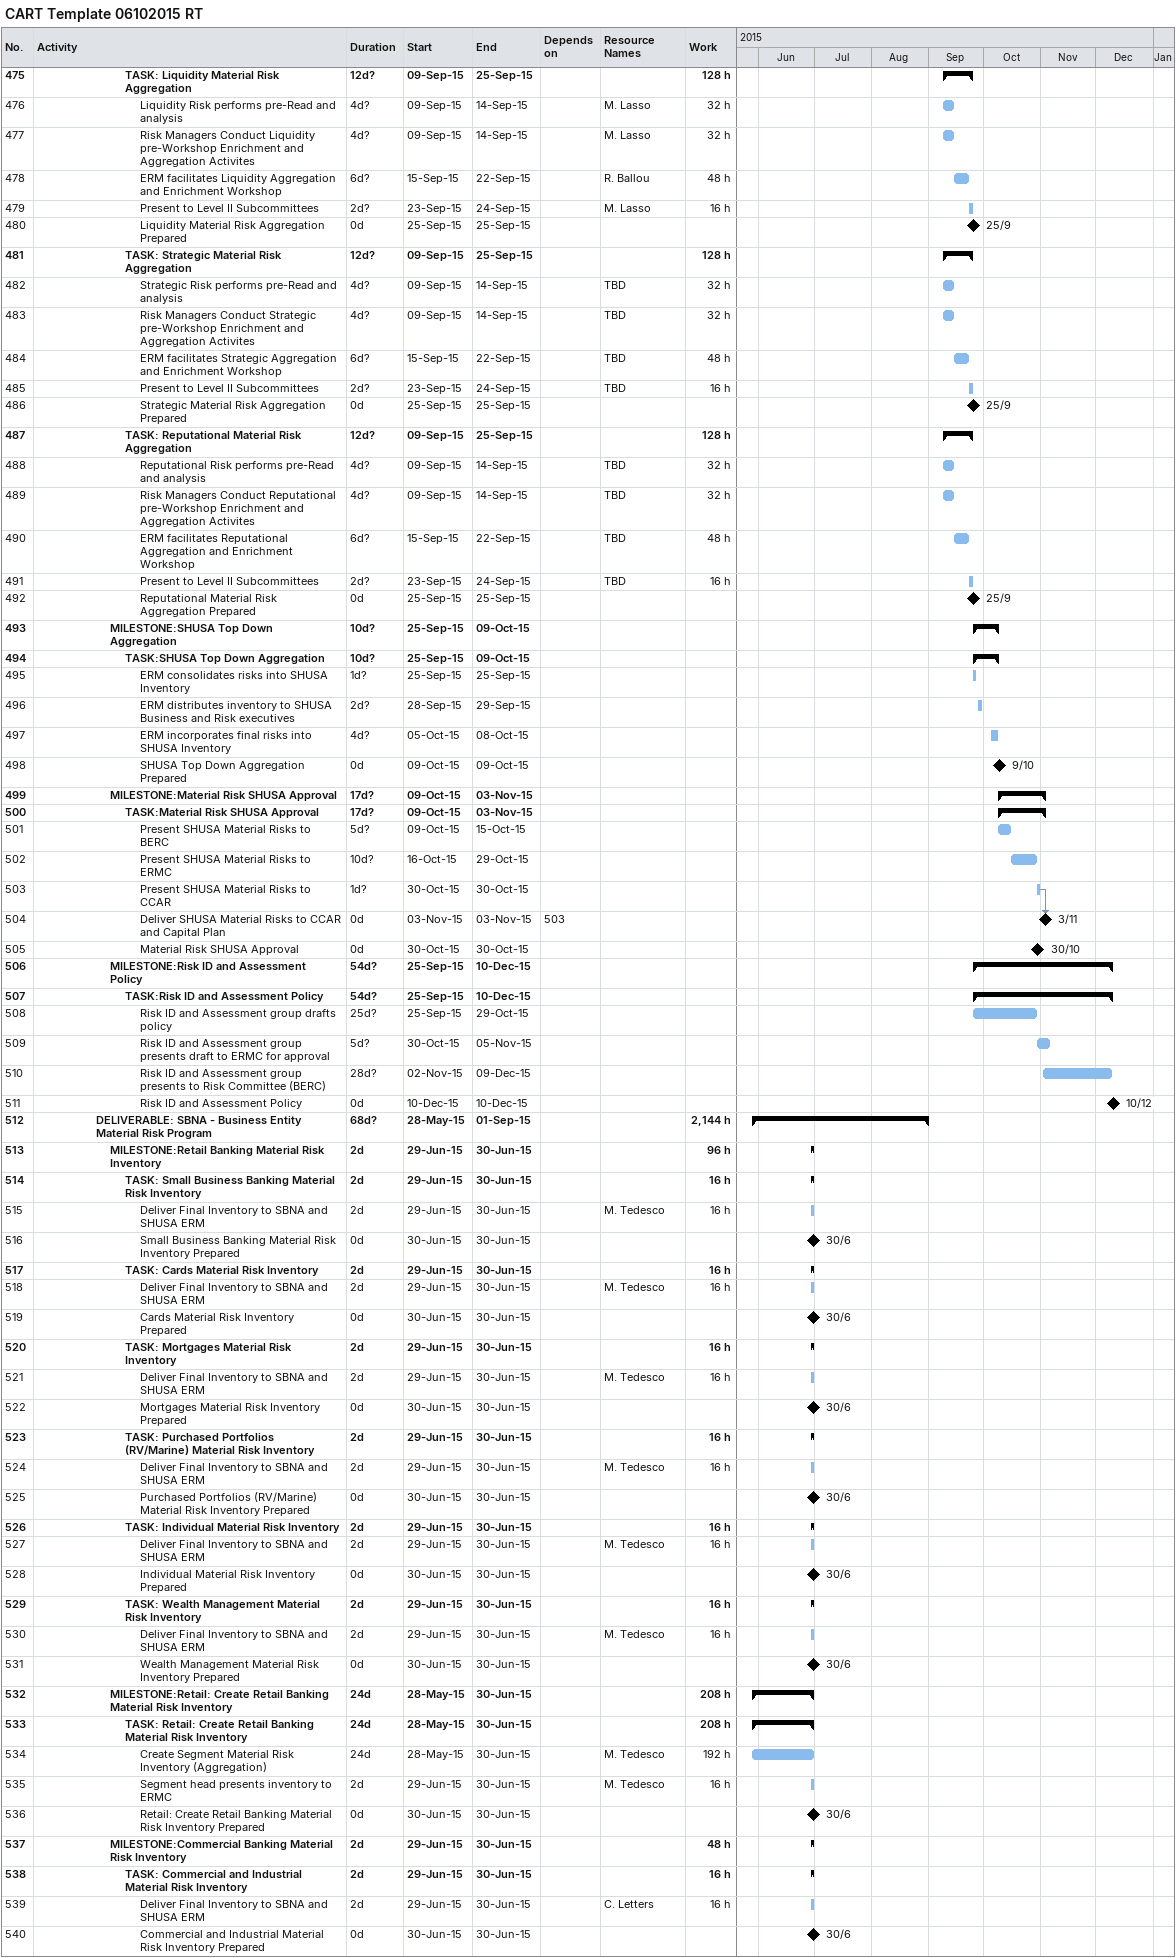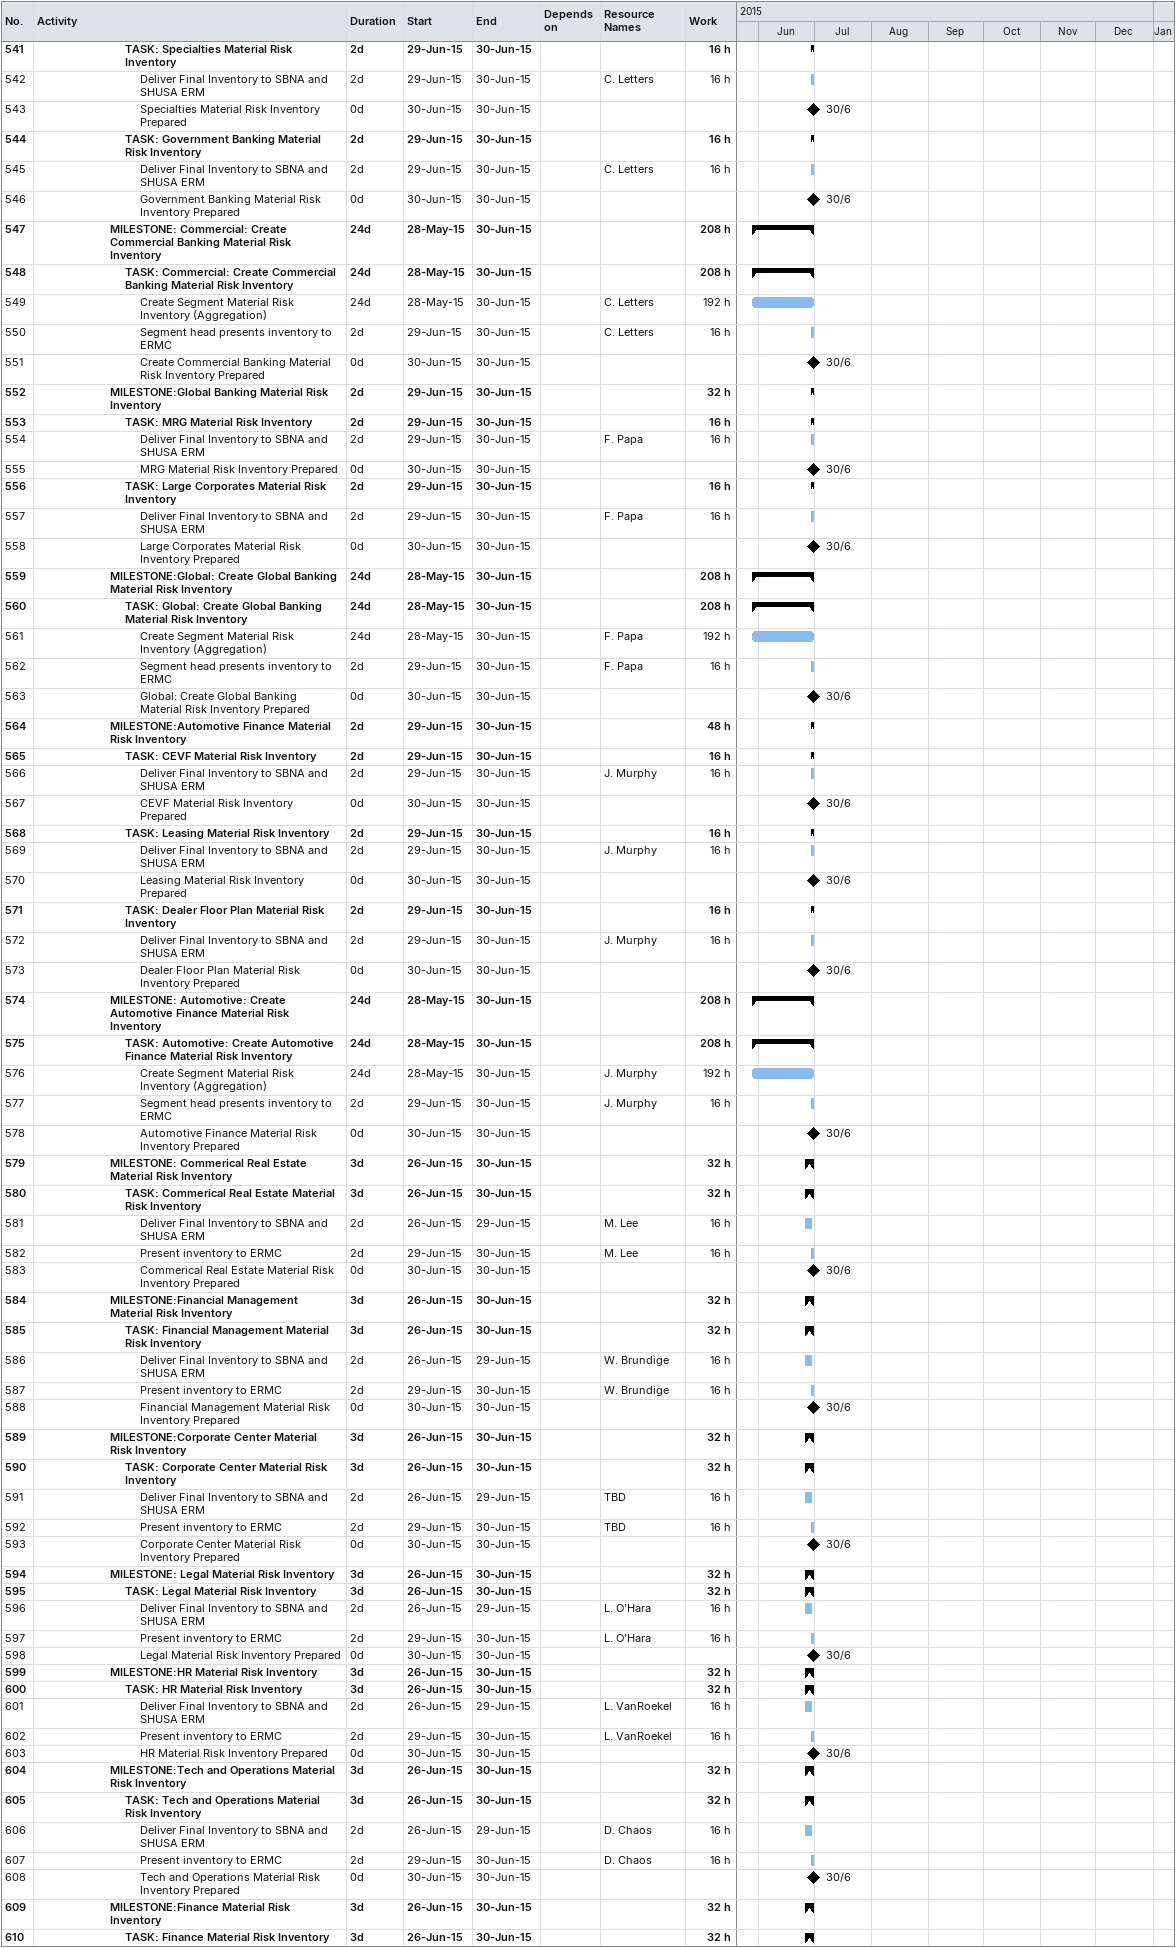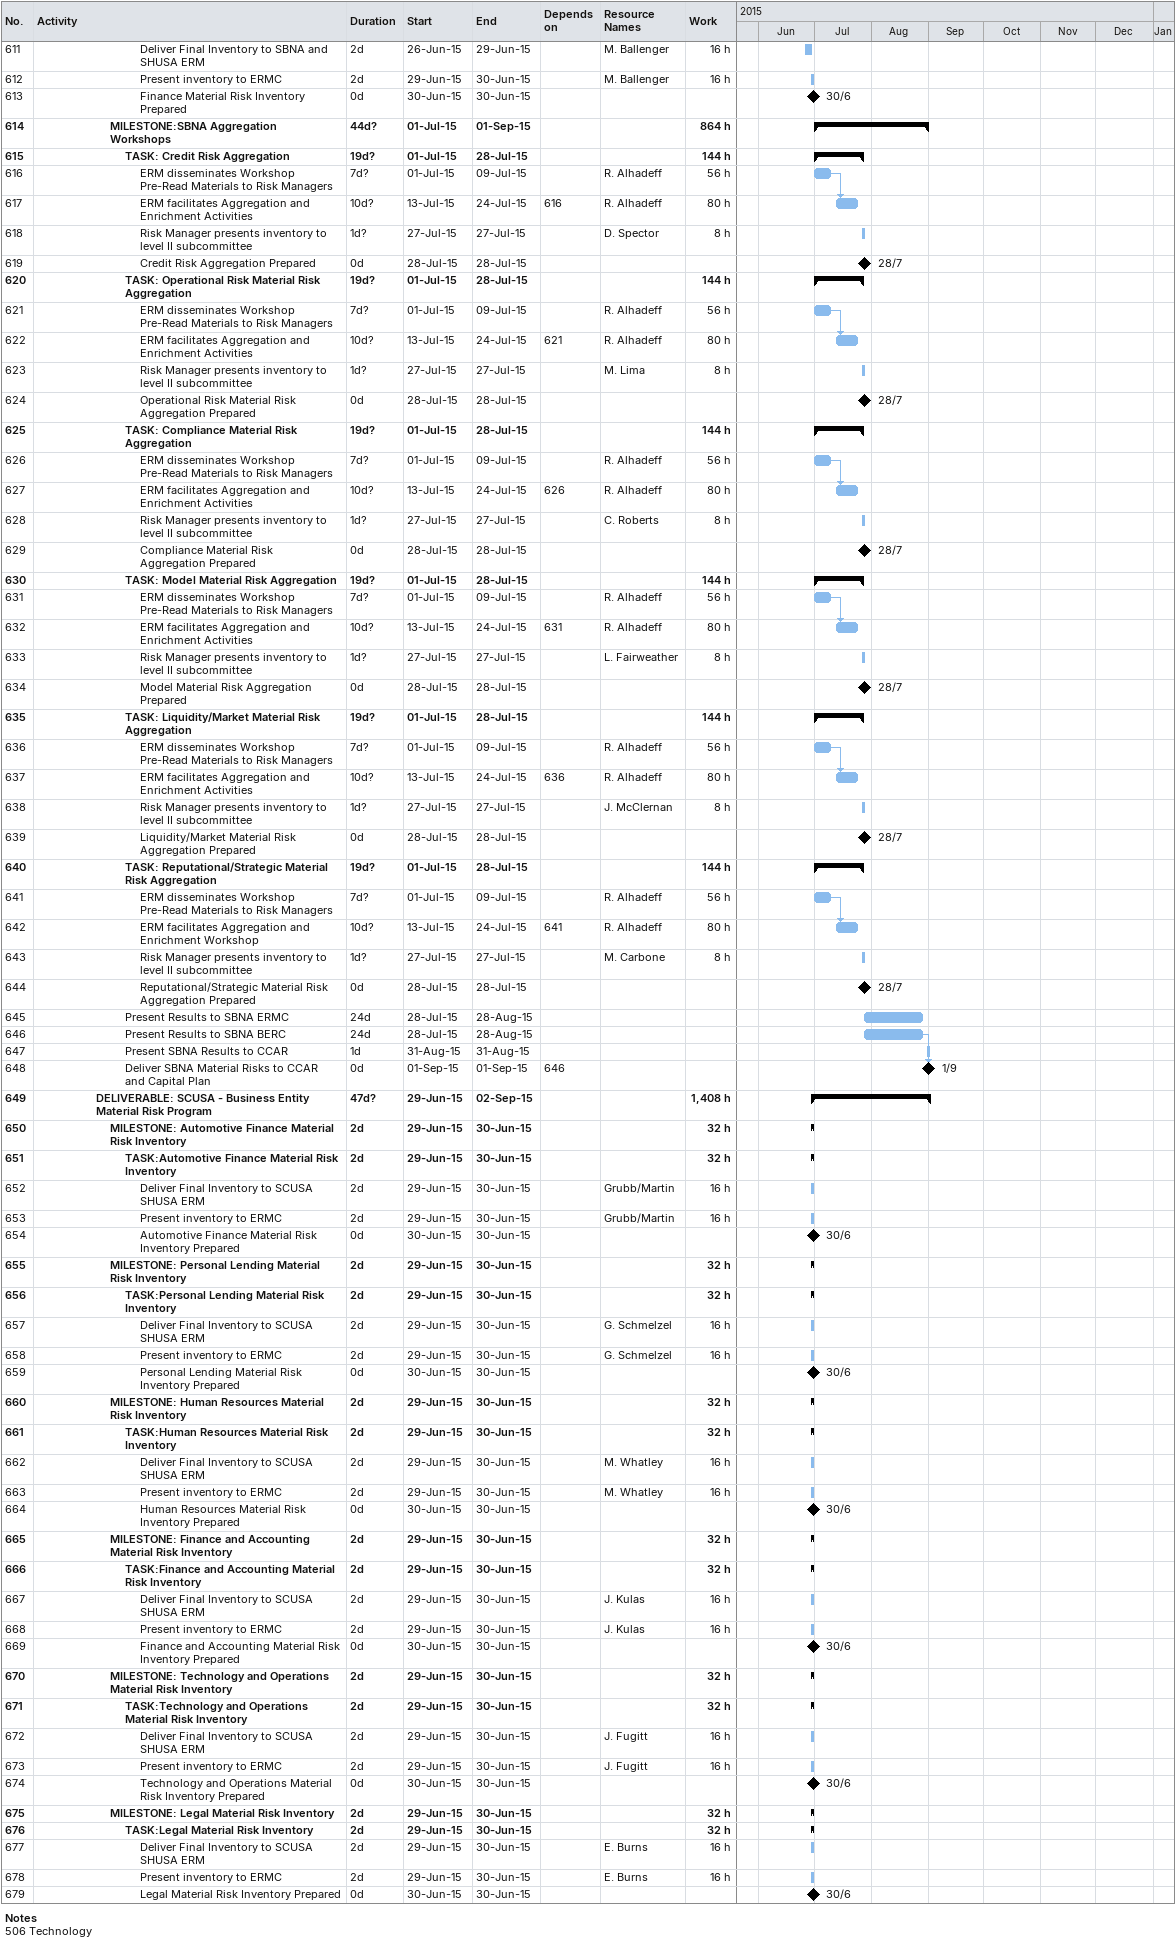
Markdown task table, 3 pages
CART Template 06102015 RT

| ID | Level | Task | Duration | Start | Finish | Predecessors | Resources | Work (h) |
|---|---|---|---|---|---|---|---|---|
| 475 | 7 | **TASK: Liquidity Material Risk Aggregation** | 12d? | 2015-09-09 | 2015-09-25 |  |  | 128 |
| 476 | 8 | Liquidity Risk performs pre-Read and analysis | 4d? | 2015-09-09 | 2015-09-14 |  | M. Lasso | 32 |
| 477 | 8 | Risk Managers Conduct Liquidity pre-Workshop Enrichment and Aggregation Activites | 4d? | 2015-09-09 | 2015-09-14 |  | M. Lasso | 32 |
| 478 | 8 | ERM facilitates Liquidity Aggregation and Enrichment Workshop | 6d? | 2015-09-15 | 2015-09-22 |  | R. Ballou | 48 |
| 479 | 8 | Present to Level II Subcommittees | 2d? | 2015-09-23 | 2015-09-24 |  | M. Lasso | 16 |
| 480 | 8 | Liquidity Material Risk Aggregation Prepared | 0d | 2015-09-25 | 2015-09-25 |  |  |  |
| 481 | 7 | **TASK: Strategic Material Risk Aggregation** | 12d? | 2015-09-09 | 2015-09-25 |  |  | 128 |
| 482 | 8 | Strategic Risk performs pre-Read and analysis | 4d? | 2015-09-09 | 2015-09-14 |  | TBD | 32 |
| 483 | 8 | Risk Managers Conduct Strategic pre-Workshop Enrichment and Aggregation Activites | 4d? | 2015-09-09 | 2015-09-14 |  | TBD | 32 |
| 484 | 8 | ERM facilitates Strategic Aggregation and Enrichment Workshop | 6d? | 2015-09-15 | 2015-09-22 |  | TBD | 48 |
| 485 | 8 | Present to Level II Subcommittees | 2d? | 2015-09-23 | 2015-09-24 |  | TBD | 16 |
| 486 | 8 | Strategic Material Risk Aggregation Prepared | 0d | 2015-09-25 | 2015-09-25 |  |  |  |
| 487 | 7 | **TASK: Reputational Material Risk Aggregation** | 12d? | 2015-09-09 | 2015-09-25 |  |  | 128 |
| 488 | 8 | Reputational Risk performs pre-Read and analysis | 4d? | 2015-09-09 | 2015-09-14 |  | TBD | 32 |
| 489 | 8 | Risk Managers Conduct Reputational pre-Workshop Enrichment and Aggregation Activites | 4d? | 2015-09-09 | 2015-09-14 |  | TBD | 32 |
| 490 | 8 | ERM facilitates Reputational Aggregation and Enrichment Workshop | 6d? | 2015-09-15 | 2015-09-22 |  | TBD | 48 |
| 491 | 8 | Present to Level II Subcommittees | 2d? | 2015-09-23 | 2015-09-24 |  | TBD | 16 |
| 492 | 8 | Reputational Material Risk Aggregation Prepared | 0d | 2015-09-25 | 2015-09-25 |  |  |  |
| 493 | 6 | **MILESTONE:SHUSA Top Down Aggregation** | 10d? | 2015-09-25 | 2015-10-09 |  |  |  |
| 494 | 7 | **TASK:SHUSA Top Down Aggregation** | 10d? | 2015-09-25 | 2015-10-09 |  |  |  |
| 495 | 8 | ERM consolidates risks into SHUSA Inventory | 1d? | 2015-09-25 | 2015-09-25 |  |  |  |
| 496 | 8 | ERM distributes inventory to SHUSA Business and Risk executives | 2d? | 2015-09-28 | 2015-09-29 |  |  |  |
| 497 | 8 | ERM incorporates final risks into SHUSA Inventory | 4d? | 2015-10-05 | 2015-10-08 |  |  |  |
| 498 | 8 | SHUSA Top Down Aggregation Prepared | 0d | 2015-10-09 | 2015-10-09 |  |  |  |
| 499 | 6 | **MILESTONE:Material Risk SHUSA Approval** | 17d? | 2015-10-09 | 2015-11-03 |  |  |  |
| 500 | 7 | **TASK:Material Risk SHUSA Approval** | 17d? | 2015-10-09 | 2015-11-03 |  |  |  |
| 501 | 8 | Present SHUSA Material Risks to BERC | 5d? | 2015-10-09 | 2015-10-15 |  |  |  |
| 502 | 8 | Present SHUSA Material Risks to ERMC | 10d? | 2015-10-16 | 2015-10-29 |  |  |  |
| 503 | 8 | Present SHUSA Material Risks to CCAR | 1d? | 2015-10-30 | 2015-10-30 |  |  |  |
| 504 | 8 | Deliver SHUSA Material Risks to CCAR and Capital Plan | 0d | 2015-11-03 | 2015-11-03 | 503 |  |  |
| 505 | 8 | Material Risk SHUSA Approval | 0d | 2015-10-30 | 2015-10-30 |  |  |  |
| 506 | 6 | **MILESTONE:Risk ID and Assessment Policy** | 54d? | 2015-09-25 | 2015-12-10 |  |  |  |
| 507 | 7 | **TASK:Risk ID and Assessment Policy** | 54d? | 2015-09-25 | 2015-12-10 |  |  |  |
| 508 | 8 | Risk ID and Assessment group drafts policy | 25d? | 2015-09-25 | 2015-10-29 |  |  |  |
| 509 | 8 | Risk ID and Assessment group presents draft to ERMC for approval | 5d? | 2015-10-30 | 2015-11-05 |  |  |  |
| 510 | 8 | Risk ID and Assessment group presents to Risk Committee (BERC) | 28d? | 2015-11-02 | 2015-12-09 |  |  |  |
| 511 | 8 | Risk ID and Assessment Policy | 0d | 2015-12-10 | 2015-12-10 |  |  |  |
| 512 | 5 | **DELIVERABLE: SBNA - Business Entity Material Risk Program** | 68d? | 2015-05-28 | 2015-09-01 |  |  | 2144 |
| 513 | 6 | **MILESTONE:Retail Banking Material Risk Inventory** | 2d | 2015-06-29 | 2015-06-30 |  |  | 96 |
| 514 | 7 | **TASK: Small Business Banking Material Risk Inventory** | 2d | 2015-06-29 | 2015-06-30 |  |  | 16 |
| 515 | 8 | Deliver Final Inventory to SBNA and SHUSA ERM | 2d | 2015-06-29 | 2015-06-30 |  | M. Tedesco | 16 |
| 516 | 8 | Small Business Banking Material Risk Inventory Prepared | 0d | 2015-06-30 | 2015-06-30 |  |  |  |
| 517 | 7 | **TASK: Cards Material Risk Inventory** | 2d | 2015-06-29 | 2015-06-30 |  |  | 16 |
| 518 | 8 | Deliver Final Inventory to SBNA and SHUSA ERM | 2d | 2015-06-29 | 2015-06-30 |  | M. Tedesco | 16 |
| 519 | 8 | Cards Material Risk Inventory Prepared | 0d | 2015-06-30 | 2015-06-30 |  |  |  |
| 520 | 7 | **TASK: Mortgages Material Risk Inventory** | 2d | 2015-06-29 | 2015-06-30 |  |  | 16 |
| 521 | 8 | Deliver Final Inventory to SBNA and SHUSA ERM | 2d | 2015-06-29 | 2015-06-30 |  | M. Tedesco | 16 |
| 522 | 8 | Mortgages Material Risk Inventory Prepared | 0d | 2015-06-30 | 2015-06-30 |  |  |  |
| 523 | 7 | **TASK: Purchased Portfolios (RV/Marine) Material Risk Inventory** | 2d | 2015-06-29 | 2015-06-30 |  |  | 16 |
| 524 | 8 | Deliver Final Inventory to SBNA and SHUSA ERM | 2d | 2015-06-29 | 2015-06-30 |  | M. Tedesco | 16 |
| 525 | 8 | Purchased Portfolios (RV/Marine) Material Risk Inventory Prepared | 0d | 2015-06-30 | 2015-06-30 |  |  |  |
| 526 | 7 | **TASK: Individual Material Risk Inventory** | 2d | 2015-06-29 | 2015-06-30 |  |  | 16 |
| 527 | 8 | Deliver Final Inventory to SBNA and SHUSA ERM | 2d | 2015-06-29 | 2015-06-30 |  | M. Tedesco | 16 |
| 528 | 8 | Individual Material Risk Inventory Prepared | 0d | 2015-06-30 | 2015-06-30 |  |  |  |
| 529 | 7 | **TASK: Wealth Management Material Risk Inventory** | 2d | 2015-06-29 | 2015-06-30 |  |  | 16 |
| 530 | 8 | Deliver Final Inventory to SBNA and SHUSA ERM | 2d | 2015-06-29 | 2015-06-30 |  | M. Tedesco | 16 |
| 531 | 8 | Wealth Management Material Risk Inventory Prepared | 0d | 2015-06-30 | 2015-06-30 |  |  |  |
| 532 | 6 | **MILESTONE:Retail: Create Retail Banking Material Risk Inventory** | 24d | 2015-05-28 | 2015-06-30 |  |  | 208 |
| 533 | 7 | **TASK: Retail: Create Retail Banking Material Risk Inventory** | 24d | 2015-05-28 | 2015-06-30 |  |  | 208 |
| 534 | 8 | Create Segment Material Risk Inventory (Aggregation) | 24d | 2015-05-28 | 2015-06-30 |  | M. Tedesco | 192 |
| 535 | 8 | Segment head presents inventory to ERMC | 2d | 2015-06-29 | 2015-06-30 |  | M. Tedesco | 16 |
| 536 | 8 | Retail: Create Retail Banking Material Risk Inventory Prepared | 0d | 2015-06-30 | 2015-06-30 |  |  |  |
| 537 | 6 | **MILESTONE:Commercial Banking Material Risk Inventory** | 2d | 2015-06-29 | 2015-06-30 |  |  | 48 |
| 538 | 7 | **TASK: Commercial and Industrial Material Risk Inventory** | 2d | 2015-06-29 | 2015-06-30 |  |  | 16 |
| 539 | 8 | Deliver Final Inventory to SBNA and SHUSA ERM | 2d | 2015-06-29 | 2015-06-30 |  | C. Letters | 16 |
| 540 | 8 | Commercial and Industrial Material Risk Inventory Prepared | 0d | 2015-06-30 | 2015-06-30 |  |  |  |
| 541 | 7 | **TASK: Specialties Material Risk Inventory** | 2d | 2015-06-29 | 2015-06-30 |  |  | 16 |
| 542 | 8 | Deliver Final Inventory to SBNA and SHUSA ERM | 2d | 2015-06-29 | 2015-06-30 |  | C. Letters | 16 |
| 543 | 8 | Specialties Material Risk Inventory Prepared | 0d | 2015-06-30 | 2015-06-30 |  |  |  |
| 544 | 7 | **TASK: Government Banking Material Risk Inventory** | 2d | 2015-06-29 | 2015-06-30 |  |  | 16 |
| 545 | 8 | Deliver Final Inventory to SBNA and SHUSA ERM | 2d | 2015-06-29 | 2015-06-30 |  | C. Letters | 16 |
| 546 | 8 | Government Banking Material Risk Inventory Prepared | 0d | 2015-06-30 | 2015-06-30 |  |  |  |
| 547 | 6 | **MILESTONE: Commercial: Create Commercial Banking Material Risk Inventory** | 24d | 2015-05-28 | 2015-06-30 |  |  | 208 |
| 548 | 7 | **TASK: Commercial: Create Commercial Banking Material Risk Inventory** | 24d | 2015-05-28 | 2015-06-30 |  |  | 208 |
| 549 | 8 | Create Segment Material Risk Inventory (Aggregation) | 24d | 2015-05-28 | 2015-06-30 |  | C. Letters | 192 |
| 550 | 8 | Segment head presents inventory to ERMC | 2d | 2015-06-29 | 2015-06-30 |  | C. Letters | 16 |
| 551 | 8 | Create Commercial Banking Material Risk Inventory Prepared | 0d | 2015-06-30 | 2015-06-30 |  |  |  |
| 552 | 6 | **MILESTONE:Global Banking Material Risk Inventory** | 2d | 2015-06-29 | 2015-06-30 |  |  | 32 |
| 553 | 7 | **TASK: MRG Material Risk Inventory** | 2d | 2015-06-29 | 2015-06-30 |  |  | 16 |
| 554 | 8 | Deliver Final Inventory to SBNA and SHUSA ERM | 2d | 2015-06-29 | 2015-06-30 |  | F. Papa | 16 |
| 555 | 8 | MRG Material Risk Inventory Prepared | 0d | 2015-06-30 | 2015-06-30 |  |  |  |
| 556 | 7 | **TASK: Large Corporates Material Risk Inventory** | 2d | 2015-06-29 | 2015-06-30 |  |  | 16 |
| 557 | 8 | Deliver Final Inventory to SBNA and SHUSA ERM | 2d | 2015-06-29 | 2015-06-30 |  | F. Papa | 16 |
| 558 | 8 | Large Corporates Material Risk Inventory Prepared | 0d | 2015-06-30 | 2015-06-30 |  |  |  |
| 559 | 6 | **MILESTONE:Global: Create Global Banking Material Risk Inventory** | 24d | 2015-05-28 | 2015-06-30 |  |  | 208 |
| 560 | 7 | **TASK: Global: Create Global Banking Material Risk Inventory** | 24d | 2015-05-28 | 2015-06-30 |  |  | 208 |
| 561 | 8 | Create Segment Material Risk Inventory (Aggregation) | 24d | 2015-05-28 | 2015-06-30 |  | F. Papa | 192 |
| 562 | 8 | Segment head presents inventory to ERMC | 2d | 2015-06-29 | 2015-06-30 |  | F. Papa | 16 |
| 563 | 8 | Global: Create Global Banking Material Risk Inventory Prepared | 0d | 2015-06-30 | 2015-06-30 |  |  |  |
| 564 | 6 | **MILESTONE:Automotive Finance Material Risk Inventory** | 2d | 2015-06-29 | 2015-06-30 |  |  | 48 |
| 565 | 7 | **TASK: CEVF Material Risk Inventory** | 2d | 2015-06-29 | 2015-06-30 |  |  | 16 |
| 566 | 8 | Deliver Final Inventory to SBNA and SHUSA ERM | 2d | 2015-06-29 | 2015-06-30 |  | J. Murphy | 16 |
| 567 | 8 | CEVF Material Risk Inventory Prepared | 0d | 2015-06-30 | 2015-06-30 |  |  |  |
| 568 | 7 | **TASK: Leasing Material Risk Inventory** | 2d | 2015-06-29 | 2015-06-30 |  |  | 16 |
| 569 | 8 | Deliver Final Inventory to SBNA and SHUSA ERM | 2d | 2015-06-29 | 2015-06-30 |  | J. Murphy | 16 |
| 570 | 8 | Leasing Material Risk Inventory Prepared | 0d | 2015-06-30 | 2015-06-30 |  |  |  |
| 571 | 7 | **TASK: Dealer Floor Plan Material Risk Inventory** | 2d | 2015-06-29 | 2015-06-30 |  |  | 16 |
| 572 | 8 | Deliver Final Inventory to SBNA and SHUSA ERM | 2d | 2015-06-29 | 2015-06-30 |  | J. Murphy | 16 |
| 573 | 8 | Dealer Floor Plan Material Risk Inventory Prepared | 0d | 2015-06-30 | 2015-06-30 |  |  |  |
| 574 | 6 | **MILESTONE: Automotive: Create Automotive Finance Material Risk Inventory** | 24d | 2015-05-28 | 2015-06-30 |  |  | 208 |
| 575 | 7 | **TASK: Automotive: Create Automotive Finance Material Risk Inventory** | 24d | 2015-05-28 | 2015-06-30 |  |  | 208 |
| 576 | 8 | Create Segment Material Risk Inventory (Aggregation) | 24d | 2015-05-28 | 2015-06-30 |  | J. Murphy | 192 |
| 577 | 8 | Segment head presents inventory to ERMC | 2d | 2015-06-29 | 2015-06-30 |  | J. Murphy | 16 |
| 578 | 8 | Automotive Finance Material Risk Inventory Prepared | 0d | 2015-06-30 | 2015-06-30 |  |  |  |
| 579 | 6 | **MILESTONE: Commerical Real Estate Material Risk Inventory** | 3d | 2015-06-26 | 2015-06-30 |  |  | 32 |
| 580 | 7 | **TASK: Commerical Real Estate Material Risk Inventory** | 3d | 2015-06-26 | 2015-06-30 |  |  | 32 |
| 581 | 8 | Deliver Final Inventory to SBNA and SHUSA ERM | 2d | 2015-06-26 | 2015-06-29 |  | M. Lee | 16 |
| 582 | 8 | Present inventory to ERMC | 2d | 2015-06-29 | 2015-06-30 |  | M. Lee | 16 |
| 583 | 8 | Commerical Real Estate Material Risk Inventory Prepared | 0d | 2015-06-30 | 2015-06-30 |  |  |  |
| 584 | 6 | **MILESTONE:Financial Management Material Risk Inventory** | 3d | 2015-06-26 | 2015-06-30 |  |  | 32 |
| 585 | 7 | **TASK: Financial Management Material Risk Inventory** | 3d | 2015-06-26 | 2015-06-30 |  |  | 32 |
| 586 | 8 | Deliver Final Inventory to SBNA and SHUSA ERM | 2d | 2015-06-26 | 2015-06-29 |  | W. Brundige | 16 |
| 587 | 8 | Present inventory to ERMC | 2d | 2015-06-29 | 2015-06-30 |  | W. Brundige | 16 |
| 588 | 8 | Financial Management Material Risk Inventory Prepared | 0d | 2015-06-30 | 2015-06-30 |  |  |  |
| 589 | 6 | **MILESTONE:Corporate Center Material Risk Inventory** | 3d | 2015-06-26 | 2015-06-30 |  |  | 32 |
| 590 | 7 | **TASK: Corporate Center Material Risk Inventory** | 3d | 2015-06-26 | 2015-06-30 |  |  | 32 |
| 591 | 8 | Deliver Final Inventory to SBNA and SHUSA ERM | 2d | 2015-06-26 | 2015-06-29 |  | TBD | 16 |
| 592 | 8 | Present inventory to ERMC | 2d | 2015-06-29 | 2015-06-30 |  | TBD | 16 |
| 593 | 8 | Corporate Center Material Risk Inventory Prepared | 0d | 2015-06-30 | 2015-06-30 |  |  |  |
| 594 | 6 | **MILESTONE: Legal Material Risk Inventory** | 3d | 2015-06-26 | 2015-06-30 |  |  | 32 |
| 595 | 7 | **TASK: Legal Material Risk Inventory** | 3d | 2015-06-26 | 2015-06-30 |  |  | 32 |
| 596 | 8 | Deliver Final Inventory to SBNA and SHUSA ERM | 2d | 2015-06-26 | 2015-06-29 |  | L. O'Hara | 16 |
| 597 | 8 | Present inventory to ERMC | 2d | 2015-06-29 | 2015-06-30 |  | L. O'Hara | 16 |
| 598 | 8 | Legal Material Risk Inventory Prepared | 0d | 2015-06-30 | 2015-06-30 |  |  |  |
| 599 | 6 | **MILESTONE:HR Material Risk Inventory** | 3d | 2015-06-26 | 2015-06-30 |  |  | 32 |
| 600 | 7 | **TASK: HR Material Risk Inventory** | 3d | 2015-06-26 | 2015-06-30 |  |  | 32 |
| 601 | 8 | Deliver Final Inventory to SBNA and SHUSA ERM | 2d | 2015-06-26 | 2015-06-29 |  | L. VanRoekel | 16 |
| 602 | 8 | Present inventory to ERMC | 2d | 2015-06-29 | 2015-06-30 |  | L. VanRoekel | 16 |
| 603 | 8 | HR Material Risk Inventory Prepared | 0d | 2015-06-30 | 2015-06-30 |  |  |  |
| 604 | 6 | **MILESTONE:Tech and Operations Material Risk Inventory** | 3d | 2015-06-26 | 2015-06-30 |  |  | 32 |
| 605 | 7 | **TASK: Tech and Operations Material Risk Inventory** | 3d | 2015-06-26 | 2015-06-30 |  |  | 32 |
| 606 | 8 | Deliver Final Inventory to SBNA and SHUSA ERM | 2d | 2015-06-26 | 2015-06-29 |  | D. Chaos | 16 |
| 607 | 8 | Present inventory to ERMC | 2d | 2015-06-29 | 2015-06-30 |  | D. Chaos | 16 |
| 608 | 8 | Tech and Operations Material Risk Inventory Prepared | 0d | 2015-06-30 | 2015-06-30 |  |  |  |
| 609 | 6 | **MILESTONE:Finance Material Risk Inventory** | 3d | 2015-06-26 | 2015-06-30 |  |  | 32 |
| 610 | 7 | **TASK: Finance Material Risk Inventory** | 3d | 2015-06-26 | 2015-06-30 |  |  | 32 |
| 611 | 8 | Deliver Final Inventory to SBNA and SHUSA ERM | 2d | 2015-06-26 | 2015-06-29 |  | M. Ballenger | 16 |
| 612 | 8 | Present inventory to ERMC | 2d | 2015-06-29 | 2015-06-30 |  | M. Ballenger | 16 |
| 613 | 8 | Finance Material Risk Inventory Prepared | 0d | 2015-06-30 | 2015-06-30 |  |  |  |
| 614 | 6 | **MILESTONE:SBNA Aggregation Workshops** | 44d? | 2015-07-01 | 2015-09-01 |  |  | 864 |
| 615 | 7 | **TASK: Credit Risk Aggregation** | 19d? | 2015-07-01 | 2015-07-28 |  |  | 144 |
| 616 | 8 | ERM disseminates Workshop Pre-Read Materials to Risk Managers | 7d? | 2015-07-01 | 2015-07-09 |  | R. Alhadeff | 56 |
| 617 | 8 | ERM facilitates Aggregation and Enrichment Activities | 10d? | 2015-07-13 | 2015-07-24 | 616 | R. Alhadeff | 80 |
| 618 | 8 | Risk Manager presents inventory to level II subcommittee | 1d? | 2015-07-27 | 2015-07-27 |  | D. Spector | 8 |
| 619 | 8 | Credit Risk Aggregation Prepared | 0d | 2015-07-28 | 2015-07-28 |  |  |  |
| 620 | 7 | **TASK: Operational Risk Material Risk Aggregation** | 19d? | 2015-07-01 | 2015-07-28 |  |  | 144 |
| 621 | 8 | ERM disseminates Workshop Pre-Read Materials to Risk Managers | 7d? | 2015-07-01 | 2015-07-09 |  | R. Alhadeff | 56 |
| 622 | 8 | ERM facilitates Aggregation and Enrichment Activities | 10d? | 2015-07-13 | 2015-07-24 | 621 | R. Alhadeff | 80 |
| 623 | 8 | Risk Manager presents inventory to level II subcommittee | 1d? | 2015-07-27 | 2015-07-27 |  | M. Lima | 8 |
| 624 | 8 | Operational Risk Material Risk Aggregation Prepared | 0d | 2015-07-28 | 2015-07-28 |  |  |  |
| 625 | 7 | **TASK: Compliance Material Risk Aggregation** | 19d? | 2015-07-01 | 2015-07-28 |  |  | 144 |
| 626 | 8 | ERM disseminates Workshop Pre-Read Materials to Risk Managers | 7d? | 2015-07-01 | 2015-07-09 |  | R. Alhadeff | 56 |
| 627 | 8 | ERM facilitates Aggregation and Enrichment Activities | 10d? | 2015-07-13 | 2015-07-24 | 626 | R. Alhadeff | 80 |
| 628 | 8 | Risk Manager presents inventory to level II subcommittee | 1d? | 2015-07-27 | 2015-07-27 |  | C. Roberts | 8 |
| 629 | 8 | Compliance Material Risk Aggregation Prepared | 0d | 2015-07-28 | 2015-07-28 |  |  |  |
| 630 | 7 | **TASK: Model Material Risk Aggregation** | 19d? | 2015-07-01 | 2015-07-28 |  |  | 144 |
| 631 | 8 | ERM disseminates Workshop Pre-Read Materials to Risk Managers | 7d? | 2015-07-01 | 2015-07-09 |  | R. Alhadeff | 56 |
| 632 | 8 | ERM facilitates Aggregation and Enrichment Activities | 10d? | 2015-07-13 | 2015-07-24 | 631 | R. Alhadeff | 80 |
| 633 | 8 | Risk Manager presents inventory to level II subcommittee | 1d? | 2015-07-27 | 2015-07-27 |  | L. Fairweather | 8 |
| 634 | 8 | Model Material Risk Aggregation Prepared | 0d | 2015-07-28 | 2015-07-28 |  |  |  |
| 635 | 7 | **TASK: Liquidity/Market Material Risk Aggregation** | 19d? | 2015-07-01 | 2015-07-28 |  |  | 144 |
| 636 | 8 | ERM disseminates Workshop Pre-Read Materials to Risk Managers | 7d? | 2015-07-01 | 2015-07-09 |  | R. Alhadeff | 56 |
| 637 | 8 | ERM facilitates Aggregation and Enrichment Activities | 10d? | 2015-07-13 | 2015-07-24 | 636 | R. Alhadeff | 80 |
| 638 | 8 | Risk Manager presents inventory to level II subcommittee | 1d? | 2015-07-27 | 2015-07-27 |  | J. McClernan | 8 |
| 639 | 8 | Liquidity/Market Material Risk Aggregation Prepared | 0d | 2015-07-28 | 2015-07-28 |  |  |  |
| 640 | 7 | **TASK: Reputational/Strategic Material Risk Aggregation** | 19d? | 2015-07-01 | 2015-07-28 |  |  | 144 |
| 641 | 8 | ERM disseminates Workshop Pre-Read Materials to Risk Managers | 7d? | 2015-07-01 | 2015-07-09 |  | R. Alhadeff | 56 |
| 642 | 8 | ERM facilitates Aggregation and Enrichment Workshop | 10d? | 2015-07-13 | 2015-07-24 | 641 | R. Alhadeff | 80 |
| 643 | 8 | Risk Manager presents inventory to level II subcommittee | 1d? | 2015-07-27 | 2015-07-27 |  | M. Carbone | 8 |
| 644 | 8 | Reputational/Strategic Material Risk Aggregation Prepared | 0d | 2015-07-28 | 2015-07-28 |  |  |  |
| 645 | 7 | Present Results to SBNA ERMC | 24d | 2015-07-28 | 2015-08-28 |  |  |  |
| 646 | 7 | Present Results to SBNA BERC | 24d | 2015-07-28 | 2015-08-28 |  |  |  |
| 647 | 7 | Present SBNA Results to CCAR | 1d | 2015-08-31 | 2015-08-31 |  |  |  |
| 648 | 7 | Deliver SBNA Material Risks to CCAR and Capital Plan | 0d | 2015-09-01 | 2015-09-01 | 646 |  |  |
| 649 | 5 | **DELIVERABLE: SCUSA - Business Entity Material Risk Program** | 47d? | 2015-06-29 | 2015-09-02 |  |  | 1408 |
| 650 | 6 | **MILESTONE: Automotive Finance Material Risk Inventory** | 2d | 2015-06-29 | 2015-06-30 |  |  | 32 |
| 651 | 7 | **TASK:Automotive Finance Material Risk Inventory** | 2d | 2015-06-29 | 2015-06-30 |  |  | 32 |
| 652 | 8 | Deliver Final Inventory to SCUSA SHUSA ERM | 2d | 2015-06-29 | 2015-06-30 |  | Grubb/Martin | 16 |
| 653 | 8 | Present inventory to ERMC | 2d | 2015-06-29 | 2015-06-30 |  | Grubb/Martin | 16 |
| 654 | 8 | Automotive Finance Material Risk Inventory Prepared | 0d | 2015-06-30 | 2015-06-30 |  |  |  |
| 655 | 6 | **MILESTONE: Personal Lending Material Risk Inventory** | 2d | 2015-06-29 | 2015-06-30 |  |  | 32 |
| 656 | 7 | **TASK:Personal Lending Material Risk Inventory** | 2d | 2015-06-29 | 2015-06-30 |  |  | 32 |
| 657 | 8 | Deliver Final Inventory to SCUSA SHUSA ERM | 2d | 2015-06-29 | 2015-06-30 |  | G. Schmelzel | 16 |
| 658 | 8 | Present inventory to ERMC | 2d | 2015-06-29 | 2015-06-30 |  | G. Schmelzel | 16 |
| 659 | 8 | Personal Lending Material Risk Inventory Prepared | 0d | 2015-06-30 | 2015-06-30 |  |  |  |
| 660 | 6 | **MILESTONE: Human Resources Material Risk Inventory** | 2d | 2015-06-29 | 2015-06-30 |  |  | 32 |
| 661 | 7 | **TASK:Human Resources Material Risk Inventory** | 2d | 2015-06-29 | 2015-06-30 |  |  | 32 |
| 662 | 8 | Deliver Final Inventory to SCUSA SHUSA ERM | 2d | 2015-06-29 | 2015-06-30 |  | M. Whatley | 16 |
| 663 | 8 | Present inventory to ERMC | 2d | 2015-06-29 | 2015-06-30 |  | M. Whatley | 16 |
| 664 | 8 | Human Resources Material Risk Inventory Prepared | 0d | 2015-06-30 | 2015-06-30 |  |  |  |
| 665 | 6 | **MILESTONE: Finance and Accounting Material Risk Inventory** | 2d | 2015-06-29 | 2015-06-30 |  |  | 32 |
| 666 | 7 | **TASK:Finance and Accounting Material Risk Inventory** | 2d | 2015-06-29 | 2015-06-30 |  |  | 32 |
| 667 | 8 | Deliver Final Inventory to SCUSA SHUSA ERM | 2d | 2015-06-29 | 2015-06-30 |  | J. Kulas | 16 |
| 668 | 8 | Present inventory to ERMC | 2d | 2015-06-29 | 2015-06-30 |  | J. Kulas | 16 |
| 669 | 8 | Finance and Accounting Material Risk Inventory Prepared | 0d | 2015-06-30 | 2015-06-30 |  |  |  |
| 670 | 6 | **MILESTONE: Technology and Operations Material Risk Inventory** | 2d | 2015-06-29 | 2015-06-30 |  |  | 32 |
| 671 | 7 | **TASK:Technology and Operations Material Risk Inventory** | 2d | 2015-06-29 | 2015-06-30 |  |  | 32 |
| 672 | 8 | Deliver Final Inventory to SCUSA SHUSA ERM | 2d | 2015-06-29 | 2015-06-30 |  | J. Fugitt | 16 |
| 673 | 8 | Present inventory to ERMC | 2d | 2015-06-29 | 2015-06-30 |  | J. Fugitt | 16 |
| 674 | 8 | Technology and Operations Material Risk Inventory Prepared | 0d | 2015-06-30 | 2015-06-30 |  |  |  |
| 675 | 6 | **MILESTONE: Legal Material Risk Inventory** | 2d | 2015-06-29 | 2015-06-30 |  |  | 32 |
| 676 | 7 | **TASK:Legal Material Risk Inventory** | 2d | 2015-06-29 | 2015-06-30 |  |  | 32 |
| 677 | 8 | Deliver Final Inventory to SCUSA SHUSA ERM | 2d | 2015-06-29 | 2015-06-30 |  | E. Burns | 16 |
| 678 | 8 | Present inventory to ERMC | 2d | 2015-06-29 | 2015-06-30 |  | E. Burns | 16 |
| 679 | 8 | Legal Material Risk Inventory Prepared | 0d | 2015-06-30 | 2015-06-30 |  |  |  |

Notes
- 506: Technology
